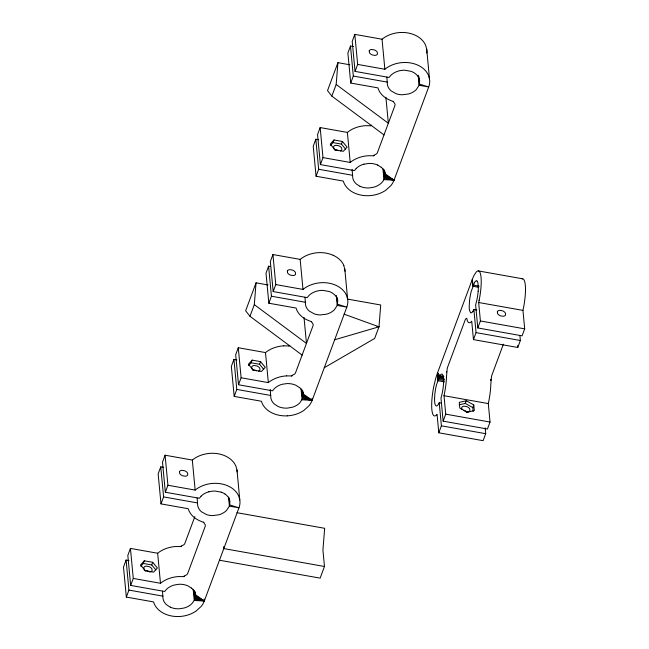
<?xml version="1.0" encoding="UTF-8"?>
<svg xmlns="http://www.w3.org/2000/svg" width="649" height="649" viewBox="0 0 649 649"><rect width="100%" height="100%" fill="white"/><g stroke="black" fill="none" stroke-linecap="round" stroke-linejoin="round"><path stroke-width="0.97" d="M434.562 398.405L434.854 394.097A16.176 3.634 -79.9 0 1 436.485 384.833L439.892 375.674A16.176 3.634 -79.9 0 1 442.253 374.205L443.08 375.511A16.533 3.716 -79.9 0 1 443.559 378.067A16.533 3.716 -79.9 0 1 443.656 381.653L443.364 385.968A16.176 3.634 -79.9 0 1 441.742 395.233L440.963 398.08L443.137 421.144L487.44 429.03L490.036 422.037L488.291 403.581L488.786 401.252A26.268 5.898 -79.9 0 0 490.822 384.184L491.504 376.542A6.222 1.395 -79.9 0 1 491.966 374.911L503.381 344.213M162.485 591.134L163.013 598.548A16.176 12.242 -5.4 0 0 166.769 604.933L170.346 607.172M197.142 497.945L197.669 505.352A16.176 12.242 -5.4 0 0 201.425 511.745L206.382 514.527A16.347 12.372 -5.4 0 0 212.474 515.614L218.762 514.827A16.176 12.242 -5.4 0 0 226.509 510.479L229.397 506.115L229.916 501.32A16.176 12.242 -5.4 0 0 226.16 494.936L225.073 494.092M270.235 389.465L270.852 397.878A16.176 12.242 -5.4 0 0 274.608 404.27L278.194 406.509A16.533 12.518 -5.4 0 0 282.534 407.832A16.533 12.518 -5.4 0 0 287.256 408.116L291.953 407.353A16.176 12.242 -5.4 0 0 299.7 403.005L302.588 398.64L303.107 393.846L312.145 400.344A26.512 20.07 -5.4 0 1 308.956 405.812L303.87 410.428A26.276 19.892 -5.4 0 1 287.337 415.847M304.989 297.274L305.517 304.689A16.176 12.242 -5.4 0 0 309.265 311.074L314.23 313.865A16.347 12.372 -5.4 0 0 320.322 314.943L326.609 314.157A16.176 12.242 -5.4 0 0 334.357 309.816L337.245 305.444L337.764 300.657A16.176 12.242 -5.4 0 0 334.008 294.265L332.921 293.429A16.412 12.428 -5.4 0 0 329.084 291.482L322.959 290.395A16.412 12.428 -5.4 0 0 318.205 290.809L316.663 291.182A16.176 12.242 -5.4 0 0 308.916 295.53L307.196 297.615L273.172 291.563L270.333 261.531L272.937 254.546L300.154 259.389L301.907 258.067A26.276 19.892 -5.4 0 1 310.855 253.921A26.268 19.884 -5.4 0 1 318.44 252.656A26.236 19.859 -5.4 0 1 333.091 255.26M352.115 169.3L352.74 177.712A16.176 12.242 -5.4 0 0 356.488 184.097L360.073 186.344M386.869 77.109L387.396 84.516A16.176 12.242 -5.4 0 0 391.144 90.909L396.109 93.699A16.347 12.372 -5.4 0 0 402.202 94.778L408.489 93.991A16.176 12.242 -5.4 0 0 416.236 89.651L419.124 85.279L419.643 80.492A16.176 12.242 -5.4 0 0 415.887 74.1L414.8 73.264A16.412 12.428 -5.4 0 0 410.922 71.309L404.838 70.23A16.412 12.428 -5.4 0 0 400.084 70.644L398.543 71.017A16.176 12.242 -5.4 0 0 390.795 75.365L389.076 77.45L355.052 71.398L352.212 41.366L354.816 34.381L382.034 39.216L383.786 37.902A26.276 19.892 -5.4 0 1 400.328 32.491A26.236 19.859 -5.4 0 1 414.971 35.095A26.268 19.884 -5.4 0 1 425.639 45.341L426.709 49.137L429.711 81.125A26.512 20.07 -5.4 0 1 428.689 86.982L394.032 180.171A26.512 20.07 -5.4 0 1 390.836 185.646L385.749 190.262A26.276 19.892 -5.4 0 1 369.216 195.682A26.236 19.859 -5.4 0 1 354.565 193.078A26.268 19.884 -5.4 0 1 348.838 189.443A26.276 19.892 -5.4 0 1 343.897 182.823L343.289 181.087L316.063 176.244L313.224 146.212L315.82 139.227L318.748 139.746M302.142 355.092L249.97 316.282L254.303 304.632L256.047 282.826L268.013 284.96M384.021 134.927L331.85 96.117L336.182 84.467L337.926 62.661L349.835 64.778M324.281 367.723L374.651 338.454L378.992 326.804L380.728 304.998L347.815 299.148M478.167 291.279L478.021 292.772A16.176 3.634 -79.9 0 1 476.398 302.036L475.62 304.884L477.802 327.956L522.096 335.833L524.692 328.848L522.948 310.384L523.443 308.064A26.236 5.89 -79.9 0 0 524.546 281.082A26.268 5.898 -79.9 0 0 522.064 278.843M443.137 421.144L445.741 414.159L443.997 395.703L444.484 393.375A26.268 5.898 -79.9 0 0 446.528 376.306L447.202 368.664A6.222 1.395 -79.9 0 1 447.672 367.034L465.211 319.868A6.222 1.395 -79.9 0 1 465.739 318.829L466.769 318.286L467.288 320.476A26.276 5.898 -79.9 0 0 471.077 321.88L471.718 321.15L473.462 339.605L517.764 347.483L520.36 340.498L519.906 335.638M477.802 327.956L480.398 320.971L478.654 302.507L479.14 300.179M129.021 560.574L126.093 560.055L123.497 567.039L126.336 597.08L153.562 601.915L154.17 603.651A26.268 19.884 -5.4 0 0 164.878 613.913A26.236 19.859 -5.4 0 0 179.497 616.509A26.276 19.892 -5.4 0 0 196.03 611.098L201.109 606.482A26.512 20.07 -5.4 0 0 204.305 601.006L238.962 507.81A26.512 20.07 -5.4 0 0 239.984 501.953L236.982 469.965L235.912 466.177A26.276 19.892 -5.4 0 0 230.971 459.557A26.268 19.884 -5.4 0 0 225.211 455.923A26.236 19.859 -5.4 0 0 218.21 453.781A26.236 19.859 -5.4 0 0 210.592 453.318A26.276 19.892 -5.4 0 0 194.059 458.738L192.315 460.052L165.089 455.209L162.493 462.193L165.333 492.234L199.348 498.278L201.076 496.193M194.854 516.588L184.827 543.473A6.222 4.713 -5.4 0 1 183.902 544.73L180.284 546.58L175.936 546.515A26.276 19.892 -5.4 0 0 159.403 551.926L157.65 553.24L130.433 548.405L127.829 555.39L130.668 585.422L164.692 591.474L166.42 589.389A16.176 12.242 -5.4 0 1 174.159 585.041L178.864 584.278A16.533 12.518 -5.4 0 1 183.586 584.562A16.533 12.518 -5.4 0 1 187.926 585.885L191.504 588.124M163.678 467.385L160.757 466.866L158.153 473.851L160.993 503.884L188.218 508.727L188.835 510.463A26.268 19.884 -5.4 0 0 199.535 520.717L203.818 522.437M126.336 597.08L128.932 590.095L126.093 560.055M130.668 585.422L133.272 578.437L130.433 548.405M160.993 503.884L163.597 496.899L160.757 466.866M165.333 492.234L167.929 485.249L165.089 455.209M140.817 566.22L143.315 563.437L144.289 560.801L152.702 562.294L157.374 567.964L153.635 572.134L145.222 570.633L140.549 564.971L144.289 560.801M256.047 282.826L245.647 310.782L249.97 316.282M337.926 62.661L327.526 90.617L331.85 96.117M155.809 569.887L151.728 564.93L152.702 562.294M236.861 359.911L233.94 359.392L231.344 366.377L234.184 396.409L261.409 401.252L262.018 402.988A26.268 19.884 -5.4 0 0 272.726 413.251A26.236 19.859 -5.4 0 0 279.719 415.384A26.236 19.859 -5.4 0 0 287.337 415.847M283.783 345.844A26.276 19.892 -5.4 0 0 267.25 351.263L265.498 352.577L238.272 347.734L235.676 354.719L238.516 384.76L272.539 390.812L274.259 388.719A16.176 12.242 -5.4 0 1 282.031 384.305L286.704 383.608A16.533 12.518 -5.4 0 1 291.425 383.9A16.533 12.518 -5.4 0 1 295.766 385.222L299.351 387.461M270.552 266.544L268.597 266.195L266.001 273.18L268.84 303.221L296.066 308.056L296.674 309.8A26.268 19.884 -5.4 0 0 307.383 320.054L311.666 321.774M371.747 125.184L370.011 125.752L365.663 125.679A26.276 19.892 -5.4 0 0 349.13 131.09L347.377 132.412L320.152 127.569L317.556 134.554L320.395 164.595L354.419 170.638L356.139 168.553M353.405 46.55L350.476 46.03L347.88 53.015L350.72 83.048L377.945 87.891L378.554 89.627A26.268 19.884 -5.4 0 0 389.262 99.889L393.545 101.609M234.184 396.409L236.78 389.424L233.94 359.392M238.516 384.76L241.112 377.775L238.272 347.734M268.84 303.221L271.436 296.228L268.597 266.195M273.172 291.563L275.776 284.578L272.937 254.546M316.063 176.244L318.659 169.259L315.82 139.227M320.395 164.595L322.991 157.61L320.152 127.569M350.72 83.048L353.316 76.063L350.476 46.03M355.052 71.398L357.656 64.413L354.816 34.381M248.664 365.549L251.155 362.767L252.137 360.13L260.549 361.631L265.222 367.293L261.482 371.463L253.069 369.971L248.397 364.3L252.137 360.13M330.544 145.384L333.034 142.602L334.016 139.965L342.429 141.466L347.101 147.128L343.362 151.298L334.949 149.805L330.276 144.135L334.016 139.965M263.656 369.224L259.568 364.267L260.549 361.631M345.536 149.059L341.447 144.102L342.429 141.466M301.039 388.783L302.077 399.8L312.145 400.344L346.809 307.147A26.512 20.07 -5.4 0 0 347.832 301.29L344.83 269.303L343.759 265.514M236.95 512.702L324.67 528.302L322.926 550.109L324.476 566.488L320.144 578.137L219.467 560.233M485.152 427.861L485.703 433.694L483.107 440.679L438.805 432.802L441.401 425.817L439.227 402.745L441.19 403.102M473.462 339.605L476.066 332.621L473.884 309.557L476.837 310.084M459.159 404.798L465.276 403.435L466.25 400.79L473.778 404.935L474.314 410.639L467.329 412.196L459.808 408.059L459.265 402.356L466.25 400.79M473.153 411.377L472.796 407.572L473.778 404.935M473.884 309.557L472.991 311.196M439.227 402.745L438.335 404.392A16.176 3.634 -79.9 0 1 435.966 405.86L435.146 404.554A16.533 3.716 -79.9 0 1 434.562 398.372M474.549 282.485L471.142 291.644A16.176 3.634 -79.9 0 0 469.519 300.909L469.211 306.506A16.347 3.667 -79.9 0 0 469.6 310.636L470.622 312.664M357.656 64.413L384.873 69.256L386.626 67.934A26.276 19.892 -5.4 0 1 403.167 62.523A26.236 19.859 -5.4 0 1 417.81 65.127A26.268 19.884 -5.4 0 1 428.478 75.381L429.549 79.17M322.991 157.61L350.217 162.445L351.969 161.13A26.276 19.892 -5.4 0 1 368.502 155.719L372.842 155.784L376.469 153.935A6.222 4.713 -5.4 0 0 377.394 152.677L394.933 105.511A6.222 4.713 -5.4 0 0 394.998 104.108L393.237 101.317M275.776 284.578L302.994 289.422L304.746 288.107A26.276 19.892 -5.4 0 1 321.287 282.688A26.236 19.859 -5.4 0 1 328.897 283.151A26.236 19.859 -5.4 0 1 335.89 285.292A26.268 19.884 -5.4 0 1 346.598 295.546L347.669 299.335M241.112 377.775L268.337 382.61L270.089 381.296A26.276 19.892 -5.4 0 1 286.623 375.885M167.929 485.249L195.154 490.084L196.898 488.77A26.276 19.892 -5.4 0 1 213.44 483.359A26.236 19.859 -5.4 0 1 228.083 485.963A26.268 19.884 -5.4 0 1 238.759 496.209L239.822 500.006M133.272 578.437L160.49 583.281L162.242 581.966A26.276 19.892 -5.4 0 1 178.783 576.547L183.123 576.62L186.742 574.771A6.222 4.713 -5.4 0 0 187.666 573.513L205.206 526.347A6.222 4.713 -5.4 0 0 205.271 524.936L203.51 522.145M289.868 345.349L288.132 345.917L283.783 345.844M334.673 339.768L378.992 326.804L344.1 314.173M363.886 164.205L368.583 163.443A16.533 12.518 -5.4 0 1 377.702 165.065M208.816 491.853L210.357 491.48A16.412 12.428 -5.4 0 1 215.111 491.066L221.204 492.145M286.623 375.885L290.963 375.949L294.589 374.1A6.222 4.713 -5.4 0 0 295.514 372.842L313.053 325.684A6.222 4.713 -5.4 0 0 313.118 324.273L311.358 321.482M204.111 599.003L204.305 601.006L194.229 600.463L191.853 603.675A16.176 12.242 -5.4 0 1 184.105 608.016L179.408 608.786A16.533 12.518 -5.4 0 1 170.289 607.164M334.527 149.659L337.139 150.122A4.413 2.71 20.4 0 1 338.356 150.738M252.648 369.825L255.26 370.287A4.413 2.71 20.4 0 1 256.477 370.904M466.079 412.001L467.377 412.091A4.413 2.71 20.4 0 0 469.917 410.736L469.754 408.959A4.413 2.71 20.4 0 0 466.858 406.639L464.246 406.177A4.413 2.71 20.4 0 0 461.707 407.531L461.869 409.3M144.8 570.487L147.412 570.958A4.413 2.71 20.4 0 1 148.637 571.574M353.316 76.063L387.339 82.115M333.034 142.602L341.447 144.102M318.659 169.259L352.683 175.311M478.362 270.925L522.656 278.802M479.116 286.185L473.21 285.13L472.156 279.776A26.512 5.955 -79.9 0 1 474.33 274.843L476.463 271.801A26.268 5.898 -79.9 0 1 479.157 300.268M478.678 287.304L472.772 286.258L472.156 279.776L437.499 372.964A26.512 5.955 -79.9 0 0 435.463 379.365L433.735 386.69A26.236 5.89 -79.9 0 0 431.853 409.551A26.276 5.898 -79.9 0 0 436.42 415.068L437.061 414.338L438.805 432.802M478.654 302.507L522.948 310.384M480.398 320.971L524.692 328.848M271.436 296.228L305.46 302.28M476.066 332.621L520.36 340.498M377.004 326.455L378.992 326.804M443.827 376.379L439.892 375.674L437.499 372.964L437.677 380.671L444.573 381.896M443.381 377.134L439.446 376.428L437.499 372.964L438.107 379.446L444.013 380.501M443.916 378.189L439 377.312L437.499 372.964L438.554 378.326L444.46 379.373M443.997 395.703L488.291 403.581M251.155 362.767L259.568 364.267M445.741 414.159L490.036 422.037M311.958 398.34L312.145 400.344L302.588 398.64L301.736 389.627M236.78 389.424L270.803 395.476M441.401 425.817L485.703 433.694M163.597 496.899L197.612 502.951M324.476 566.488L223.8 548.583L223.613 546.661M143.315 563.437L151.728 564.93M193.191 589.454L194.229 600.463L195.317 596.918L195.26 594.516L204.305 601.006L194.741 599.303L193.889 590.298M128.932 590.095L162.956 596.139M463.921 410.614L465.244 410.987A4.413 2.71 20.4 0 1 467.458 412.407M302.913 391.85L303.213 395.046L312.145 400.344L302.953 397.456L302.288 390.447M194.976 591.515L195.365 595.717L204.305 601.006L195.106 598.118L194.44 591.109M312.145 400.344L303.156 396.255L302.588 390.244M204.305 601.006L195.317 596.918L194.838 591.912M377.645 165.057L381.231 167.296M465.276 403.435L472.796 407.572M336.182 84.467L388.353 123.278L385.895 97.245M254.303 304.632L306.474 343.443L304.016 317.41M476.91 281.009L477.218 281.301A16.412 3.683 -79.9 0 1 477.94 283.037L478.329 287.166A16.412 3.683 -79.9 0 1 478.167 291.304M517.577 345.544L517.764 347.483M418.735 76.087L419.489 84.094L428.689 86.982L419.124 85.279L418.183 75.268M382.034 39.216L384.873 69.256M384.792 171.685C385.733 175.668 384.614 180.033 381.58 182.84A16.176 12.242 -5.4 0 1 373.832 187.188L369.135 187.95A16.533 12.518 -5.4 0 1 360.017 186.328M384.468 170.079L385.035 176.09L394.032 180.171L383.957 179.635L382.918 168.618M384.167 170.281L384.833 177.291L394.032 180.171L384.987 173.681L385.092 174.881L394.032 180.171L384.468 178.475L383.616 169.462M347.377 132.412L350.217 162.445M336.945 297.25L337.61 304.259L346.809 307.147L337.245 305.444L336.304 295.433M300.154 259.389L302.994 289.422M265.498 352.577L268.337 382.61M229.097 497.921L229.762 504.93L238.962 507.81L229.397 506.115L228.545 497.102M192.315 460.052L195.154 490.084M157.65 553.24L160.49 583.281M426.709 49.137L426.872 51.084A26.512 20.07 -5.4 0 1 426.782 53.048M344.83 269.303L344.992 271.25M236.982 469.965L237.145 471.92M149.546 572.061A4.413 2.71 20.4 0 0 152.093 570.706L151.923 568.93A4.413 2.71 20.4 0 0 149.035 566.609L146.423 566.139A4.413 2.71 20.4 0 0 143.875 567.502L144.046 569.27A4.413 2.71 20.4 0 0 145.717 570.982M191.528 588.059A16.176 12.242 -5.4 0 1 195.284 594.443M201.101 496.12A16.176 12.242 -5.4 0 1 208.848 491.78M221.236 492.153A16.412 12.428 -5.4 0 1 225.114 494.1M258.537 371.196A4.413 2.71 20.4 0 0 259.933 370.035L259.77 368.267A4.413 2.71 20.4 0 0 256.874 365.939L254.262 365.476A4.413 2.71 20.4 0 0 251.723 366.831L251.893 368.608A4.413 2.71 20.4 0 0 253.564 370.311M299.376 387.388A16.176 12.242 -5.4 0 1 303.132 393.781M333.18 255.276A26.268 19.884 -5.4 0 1 343.889 265.53M474.573 282.412A16.176 3.634 -79.9 0 1 476.942 280.944M472.967 311.269A16.176 3.634 -79.9 0 1 470.598 312.737M356.163 168.48A16.176 12.242 -5.4 0 1 363.911 164.14M381.255 167.223A16.176 12.242 -5.4 0 1 385.011 173.616M340.417 151.03A4.413 2.71 20.4 0 0 341.82 149.87L341.65 148.102A4.413 2.71 20.4 0 0 338.754 145.774L336.141 145.311A4.413 2.71 20.4 0 0 333.602 146.666L333.773 148.443A4.413 2.71 20.4 0 0 335.444 150.146M497.345 311.698L497.507 313.475A4.413 2.71 20.4 0 0 500.403 315.803L503.016 316.266A4.413 2.71 20.4 0 0 505.555 314.903L505.393 313.134A4.413 2.71 20.4 0 0 502.496 310.806L499.884 310.344A4.413 2.71 20.4 0 0 497.345 311.698M179.513 471.669L179.684 473.446A4.413 2.71 20.4 0 0 182.572 475.766L185.184 476.236A4.413 2.71 20.4 0 0 187.731 474.873L187.561 473.105A4.413 2.71 20.4 0 0 184.673 470.776L182.061 470.314A4.413 2.71 20.4 0 0 179.513 471.669M287.361 271.006L287.531 272.775A4.413 2.71 20.4 0 0 290.419 275.103L293.032 275.565A4.413 2.71 20.4 0 0 295.579 274.211L295.409 272.434A4.413 2.71 20.4 0 0 292.512 270.114L289.9 269.643A4.413 2.71 20.4 0 0 287.361 271.006M369.24 50.841L369.411 52.61A4.413 2.71 20.4 0 0 372.299 54.938L374.911 55.4A4.413 2.71 20.4 0 0 377.458 54.045L377.288 52.269A4.413 2.71 20.4 0 0 374.4 49.941L371.78 49.478A4.413 2.71 20.4 0 0 369.24 50.841M446.634 371.682L446.496 372.275L446.634 371.682M490.936 379.56L490.79 380.152L490.936 379.56M371.187 125.411L370.782 125.792L371.187 125.411M374.027 155.452L373.621 155.833L374.027 155.452M289.308 345.584L288.902 345.966L289.308 345.584M292.147 375.617L291.742 375.998L292.147 375.617M181.46 546.247L181.055 546.628L181.46 546.247M184.3 576.28L183.894 576.661L184.3 576.28"/></g></svg>
